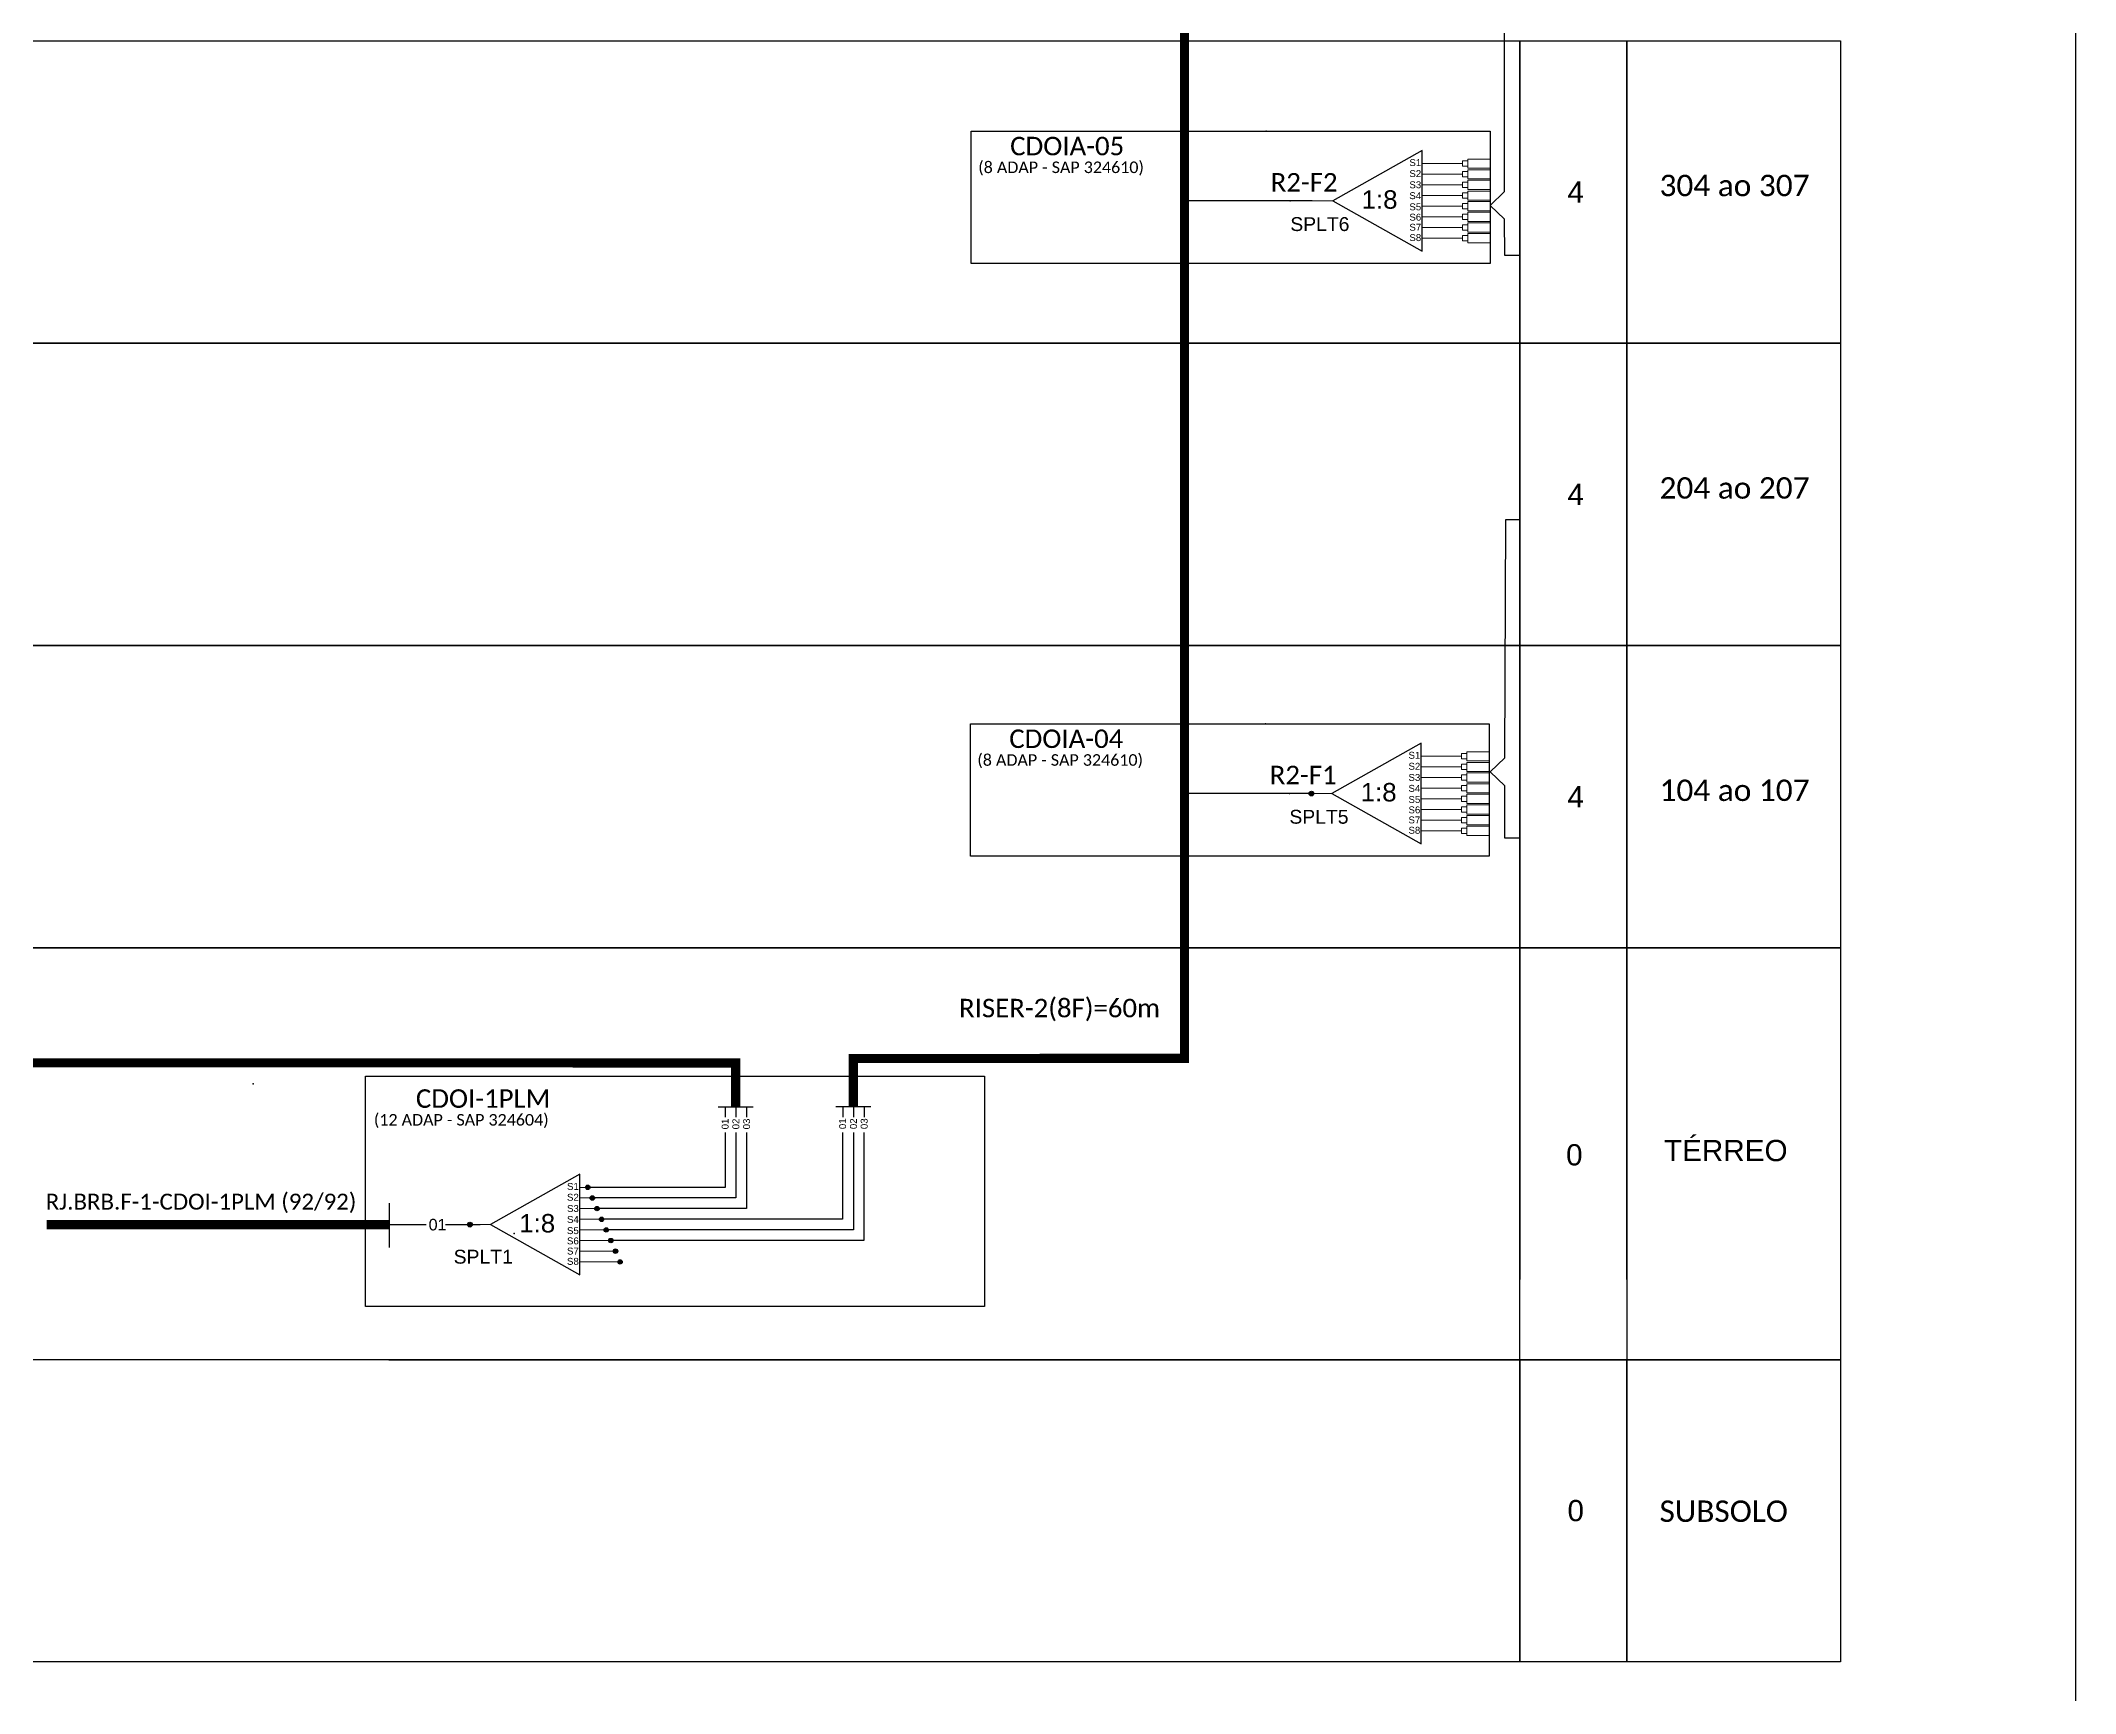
# Model space of a CAD drawing. Header units: inches. Extents: x 1064 to 5530, y 550 to 970.
# Drawn here: x 2772.7 to 2949, y 680.3 to 823.4 of the extents above; entities that cross this region are included whole.
import ezdxf
from ezdxf.enums import TextEntityAlignment as Align

# ---------------------------------------------------------------- set-up
doc = ezdxf.new("R2010")
doc.units = ezdxf.units.IN
doc.header["$MEASUREMENT"] = 0
doc.styles.add('ARIAL', font='arial.ttf')
doc.styles.add('WMF-Calibri0', font='calibri.ttf')

# ---------------------------------------------------------------- blocks, each defined once
blk = doc.blocks.new('SPLT_1-8_SC-APC')
at = {"color": 1}
blk.add_lwpolyline([(-7.37, -2.1), (-17.04, -7.55), (-7.37, -13), (-7.37, -2.1)], dxfattribs=at)
at = {"color": 3, "lineweight": 0}
for points in [[(-2.99, -3.51), (-7.37, -3.51)], [(-2.41, -3.02), (-2.41, -4)], [(-2.41, -3.02), (0, -3.02)], [(-2.41, -4), (0, -4)], [(-2.41, -4.17), (-2.41, -5.16)], [(-2.41, -4.17), (0, -4.17)], [(-7.37, -4.66), (-2.99, -4.66)], [(-7.37, -5.82), (-2.99, -5.82)], [(-2.41, -5.16), (0, -5.16)], [(-2.41, -5.32), (-2.41, -6.31)], [(-2.41, -5.32), (0, -5.32)], [(-2.41, -6.31), (0, -6.31)], [(-2.41, -6.48), (-2.41, -7.46)], [(-2.41, -6.48), (0, -6.48)], [(-7.37, -6.97), (-2.99, -6.97)], [(-7.37, -8.12), (-2.99, -8.12)], [(-2.41, -7.46), (0, -7.46)], [(-2.41, -7.63), (-2.41, -8.62)], [(-2.41, -7.63), (0, -7.63)], [(-2.41, -8.62), (0, -8.62)], [(-2.41, -8.78), (-2.41, -9.77)], [(-2.41, -8.78), (0, -8.78)], [(-7.37, -9.28), (-2.99, -9.28)], [(-7.37, -10.43), (-2.99, -10.43)], [(-2.41, -9.77), (0, -9.77)], [(-2.41, -9.94), (-2.41, -10.92)], [(-2.41, -9.94), (0, -9.94)], [(-2.41, -10.92), (0, -10.92)], [(-7.37, -11.58), (-2.99, -11.58)], [(-2.41, -11.09), (-2.41, -12.08)], [(-2.41, -11.09), (0, -11.09)], [(-2.41, -12.08), (0, -12.08)]]:
    blk.add_lwpolyline(points, dxfattribs=at)
for points in [[(-2.99, -3.22), (-2.41, -3.22), (-2.41, -3.8), (-2.99, -3.8)], [(-2.99, -4.38), (-2.41, -4.38), (-2.41, -4.95), (-2.99, -4.95)], [(-2.99, -5.53), (-2.41, -5.53), (-2.41, -6.1), (-2.99, -6.1)], [(-2.99, -6.68), (-2.41, -6.68), (-2.41, -7.26), (-2.99, -7.26)], [(-2.99, -7.84), (-2.41, -7.84), (-2.41, -8.41), (-2.99, -8.41)], [(-2.99, -8.99), (-2.41, -8.99), (-2.41, -9.56), (-2.99, -9.56)], [(-2.99, -10.14), (-2.41, -10.14), (-2.41, -10.72), (-2.99, -10.72)], [(-2.99, -11.3), (-2.41, -11.3), (-2.41, -11.87), (-2.99, -11.87)]]:
    blk.add_lwpolyline(points, close=True, dxfattribs=at)
at = {"color": 1, "lineweight": 0}
blk.add_lwpolyline([(-17.04, -7.55), (-19.26, -7.55)], dxfattribs=at)
at = {"color": 1, "style": 'ARIAL'}
for s, height, p in [('S1', 0.75, (-8.74, -3.78)), ('S2', 0.75, (-8.74, -4.97)), ('1:8', 2, (-13.91, -8.4)), ('S3', 0.75, (-8.74, -6.18)), ('S4', 0.75, (-8.74, -7.36)), ('S5', 0.75, (-8.74, -8.57)), ('S6', 0.75, (-8.74, -9.69)), ('S7', 0.75, (-8.74, -10.78)), ('S8', 0.75, (-8.74, -11.9))]:
    blk.add_text(s, height=height, dxfattribs=at).set_placement(p)
blk = doc.blocks.new('SPLITTER_')
blk.add_point((0, 0))
at = {"style": 'ARIAL', "flags": 4}
blk.add_attdef('SPLT', (0, -3.26), '', height=1.5, dxfattribs=at)
blk = doc.blocks.new('A$C415C251F')
at = {"color": 3}
blk.add_point((0, 0), dxfattribs=at)
blk = doc.blocks.new('LEG_CDOIA8_C-SPLT_DIR')
at = {"color": 3}
blk.add_blockref('A$C415C251F', (0, 0), dxfattribs=at)
at = {"color": 1, "style": 'WMF-Calibri0', "flags": 4}
blk.add_attdef('CDO', (-26.84, -2.61), '', height=2, dxfattribs=at)
blk.add_attdef('MODELO', text='', height=1.5, dxfattribs=at).set_placement((-22.23, -4.54), align=Align.CENTER)
at = {"style": 'ARIAL', "flags": 4}
blk.add_attdef('SPLITAGEM', text='', height=1.5, dxfattribs=at).set_placement((-18.36, -12.59), align=Align.CENTER)
blk = doc.blocks.new('LEG_CDOIA8_C-SPLT_ESQ')
at = {"color": 3, "extrusion": (0, 0, -1), "xscale": -1, "zscale": -1}
blk.add_blockref('A$C415C251F', (0, 0), dxfattribs=at)
at = {"color": 1, "style": 'WMF-Calibri0', "flags": 4}
blk.add_attdef('CDO', (21.44, -2.61), '', height=2, dxfattribs=at)
blk.add_attdef('MODELO', text='', height=1.5, dxfattribs=at).set_placement((22.54, -4.54), align=Align.CENTER)
at = {"style": 'ARIAL', "flags": 4}
blk.add_attdef('SPLITAGEM', text='', height=1.5, dxfattribs=at).set_placement((18.61, -12.59), align=Align.CENTER)

msp = doc.modelspace()

# ---------------------------------------------------------------- hatches: boundary and pattern name
h = msp.add_hatch(color=3)
h.dxf.hatch_style = 1
edge = h.paths.add_edge_path()
edge.add_arc((2882.77, 758.2), 0.205, 0, 360)
h = msp.add_hatch(color=3)
h.dxf.hatch_style = 1
edge = h.paths.add_edge_path()
edge.add_arc((2820.07, 724.09), 0.193, 0, 360)
h = msp.add_hatch(color=3)
h.dxf.hatch_style = 1
edge = h.paths.add_edge_path()
edge.add_arc((2820.47, 723.17), 0.193, 0, 360)
h = msp.add_hatch(color=3)
h.dxf.hatch_style = 1
edge = h.paths.add_edge_path()
edge.add_arc((2809.86, 720.86), 0.205, 0, 360)
h = msp.add_hatch(color=3)
h.dxf.hatch_style = 1
edge = h.paths.add_edge_path()
edge.add_arc((2820.87, 722.25), 0.193, 0, 360)
h = msp.add_hatch(color=3)
h.dxf.hatch_style = 1
edge = h.paths.add_edge_path()
edge.add_arc((2821.27, 721.32), 0.193, 0, 360)
h = msp.add_hatch(color=3)
h.dxf.hatch_style = 1
edge = h.paths.add_edge_path()
edge.add_arc((2821.67, 720.4), 0.193, 0, 360)
h = msp.add_hatch(color=3)
h.dxf.hatch_style = 1
edge = h.paths.add_edge_path()
edge.add_arc((2822.07, 719.48), 0.193, 0, 360)
h = msp.add_hatch(color=3)
h.dxf.hatch_style = 1
edge = h.paths.add_edge_path()
edge.add_arc((2822.47, 718.56), 0.193, 0, 360)
h = msp.add_hatch(color=3)
h.dxf.hatch_style = 1
edge = h.paths.add_edge_path()
edge.add_arc((2822.87, 717.63), 0.193, 0, 360)

# ---------------------------------------------------------------- linework, layer by layer
for p, q in [((2723.33, 744.83), (2900.84, 744.83)), ((2900.84, 744.83), (2900.84, 718.63)), ((2900.84, 744.83), (2910.1, 744.83)), ((2900.84, 718.63), (2900.84, 744.83)), ((2910.1, 744.83), (2928.61, 744.83)), ((2910.1, 718.63), (2910.1, 744.83)), ((2910.1, 744.83), (2910.1, 718.63)), ((2928.61, 744.83), (2928.61, 718.63)), ((2900.84, 742.3), (2900.84, 716.11)), ((2900.84, 709.14), (2900.84, 742.3)), ((2910.1, 716.11), (2910.1, 742.3)), ((2910.1, 742.3), (2910.1, 709.13)), ((2928.61, 742.3), (2928.61, 709.13)), ((2900.84, 740.39), (2900.84, 740.39)), ((2910.1, 725.04), (2910.1, 725.04))]:
    msp.add_line(p, q)
for points in [[(2354.96, 970.36), (2948.96, 970.36), (2948.96, 550.36), (2354.96, 550.36)], [(2723.33, 823.41), (2900.84, 823.41), (2900.84, 797.22), (2723.33, 797.22)], [(2900.84, 823.41), (2910.1, 823.41), (2910.1, 797.22), (2900.84, 797.22)], [(2910.1, 823.41), (2928.61, 823.41), (2928.61, 797.22), (2910.1, 797.22)], [(2723.33, 797.22), (2900.84, 797.22), (2900.84, 771.02), (2723.33, 771.02)], [(2900.84, 797.22), (2910.1, 797.22), (2910.1, 771.02), (2900.84, 771.02)], [(2910.1, 797.22), (2928.61, 797.22), (2928.61, 771.02), (2910.1, 771.02)], [(2723.33, 771.02), (2900.84, 771.02), (2900.84, 744.83), (2723.33, 744.83)], [(2900.84, 771.02), (2910.1, 771.02), (2910.1, 744.83), (2900.84, 744.83)], [(2910.1, 771.02), (2928.61, 771.02), (2928.61, 744.83), (2910.1, 744.83)], [(2723.33, 709.19), (2900.84, 709.19), (2900.84, 682.99), (2723.33, 682.99)], [(2900.84, 709.19), (2910.1, 709.19), (2910.1, 682.99), (2900.84, 682.99)], [(2910.1, 709.19), (2928.61, 709.19), (2928.61, 682.99), (2910.1, 682.99)]]:
    msp.add_lwpolyline(points, close=True)
at = {"color": 6, "const_width": 0.8}
for points in [[(2871.77, 737.64), (2871.78, 888.23)], [(2843.08, 731.08), (2843.08, 735.25), (2871.77, 735.26), (2871.77, 737.64)]]:
    msp.add_lwpolyline(points, dxfattribs=at)
at = {"color": 3}
for points in [[(2900.84, 804.8), (2899.52, 804.8), (2899.5, 807.95), (2898.25, 809.15), (2899.5, 810.36), (2899.5, 831.17)], [(2900.84, 754.35), (2899.52, 754.35), (2899.52, 758.87), (2898.26, 760.08), (2899.52, 761.29), (2899.61, 781.95)], [(2899.61, 781.95), (2900.84, 781.95)], [(2802.9, 720.86), (2806.06, 720.86)], [(2807.73, 720.86), (2810.75, 720.86), (2810.75, 720.86)]]:
    msp.add_lwpolyline(points, dxfattribs=at)
at = {"color": 1}
for points in [[(2853.3, 815.58), (2898.25, 815.58), (2898.25, 804.12), (2853.3, 804.12)], [(2853.23, 764.24), (2898.17, 764.24), (2898.17, 752.78), (2853.23, 752.78)], [(2800.8, 733.73), (2854.44, 733.73), (2854.44, 713.76), (2800.8, 713.76)]]:
    msp.add_lwpolyline(points, close=True, dxfattribs=at)
at = {"color": 6}
for points in [[(2882.84, 809.54), (2871.85, 809.54)], [(2882.77, 758.2), (2871.78, 758.2)], [(2841.56, 731.08), (2844.59, 731.08)], [(2842.04, 731.08), (2844.12, 731.08)], [(2842.16, 731.08), (2842.16, 730.18)], [(2843.08, 731.08), (2843.08, 730.18)], [(2844.01, 731.08), (2844.01, 730.18)], [(2842.15, 728.84), (2842.15, 721.32), (2821.46, 721.32)], [(2843.08, 728.84), (2843.08, 720.4), (2821.86, 720.4)], [(2844, 728.84), (2844, 719.48), (2822.26, 719.48)]]:
    msp.add_lwpolyline(points, dxfattribs=at)
at = {"color": 5, "const_width": 0.8}
msp.add_lwpolyline([(2832.89, 731.08), (2832.89, 734.87), (2753.24, 734.88), (2753.24, 746.99)], dxfattribs=at)
at = {"color": 5}
for points in [[(2831.37, 731.06), (2834.4, 731.06)], [(2831.97, 731.06), (2831.97, 730.18)], [(2832.9, 731.06), (2832.9, 730.18)], [(2833.82, 731.06), (2833.82, 730.18)], [(2831.97, 728.84), (2831.97, 724.09), (2820.26, 724.09)], [(2832.89, 728.84), (2832.89, 723.17), (2820.66, 723.17)], [(2833.82, 728.84), (2833.82, 722.25), (2821.06, 722.25)]]:
    msp.add_lwpolyline(points, dxfattribs=at)
at = {"color": 1}
for points in [[(2819.37, 725.22), (2811.63, 720.86), (2819.37, 716.5), (2819.37, 725.22)], [(2802.9, 718.87), (2802.9, 722.71)]]:
    msp.add_lwpolyline(points, dxfattribs=at)
at = {"color": 7, "lineweight": 0}
for points in [[(2820.07, 724.09), (2819.37, 724.09)], [(2819.37, 723.17), (2820.47, 723.17)], [(2819.37, 722.25), (2820.87, 722.25)], [(2819.37, 721.32), (2821.27, 721.32)], [(2819.37, 720.4), (2821.67, 720.4)], [(2819.37, 719.48), (2821.88, 719.48)], [(2819.37, 718.56), (2822.47, 718.56)], [(2819.37, 717.63), (2822.87, 717.63)]]:
    msp.add_lwpolyline(points, dxfattribs=at)
at = {"color": 1, "const_width": 0.8}
msp.add_lwpolyline([(2773.19, 720.86), (2802.9, 720.86)], dxfattribs=at)
at = {"color": 1, "lineweight": 0}
msp.add_lwpolyline([(2811.63, 720.86), (2809.86, 720.86)], dxfattribs=at)
msp.add_lwpolyline([(2677.04, 709.19), (2928.61, 709.13)])
at = {"color": 3}
for centre, radius in [((2882.77, 758.2), 0.205), ((2820.07, 724.09), 0.193), ((2820.47, 723.17), 0.193), ((2809.86, 720.86), 0.205), ((2820.87, 722.25), 0.193), ((2821.27, 721.32), 0.193), ((2821.67, 720.4), 0.193), ((2822.07, 719.48), 0.193), ((2822.47, 718.56), 0.193), ((2822.87, 717.63), 0.193)]:
    msp.add_circle(centre, radius, dxfattribs=at)

# ---------------------------------------------------------------- block references
ref = msp.add_blockref('LEG_CDOIA8_C-SPLT_DIR', (2878.86, 815.58), dxfattribs=dict(at, xscale=0.8000000000001819, yscale=0.8000000000001819, zscale=0.8))
ref.add_attrib('CDO', 'CDOIA-05', (2856.67, 813.49), dxfattribs={"color": 1, "height": 1.6, "style": 'WMF-Calibri0'})
ref.add_attrib('MODELO', '(8 ADAP - SAP 324610)', dxfattribs={"color": 1, "height": 1, "style": 'WMF-Calibri0'}).set_placement((2861.08, 811.95), align=Align.CENTER)
at = {"color": 3, "xscale": 0.8000000000001819, "yscale": 0.8000000000001819, "zscale": 0.8}
for p in [(2898.25, 815.58), (2898.17, 764.24)]:
    msp.add_blockref('SPLT_1-8_SC-APC', p, dxfattribs=at)
ref = msp.add_blockref('SPLITTER_', (2880.94, 809.54), dxfattribs=dict(xscale=0.8000000000001819, yscale=0.8000000000001819, zscale=0.8))
ref.add_attrib('SPLT', 'SPLT6', (2880.94, 806.93), dxfattribs={"height": 1.2, "style": 'ARIAL'})
at = {"color": 1}
ref = msp.add_blockref('LEG_CDOIA8_C-SPLT_DIR', (2878.79, 764.24), dxfattribs=dict(at, xscale=0.8000000000001819, yscale=0.8000000000001819, zscale=0.8))
ref.add_attrib('CDO', 'CDOIA-04', (2856.59, 762.15), dxfattribs={"color": 0, "height": 1.6, "style": 'WMF-Calibri0'})
ref.add_attrib('MODELO', '(8 ADAP - SAP 324610)', dxfattribs={"color": 0, "height": 1, "style": 'WMF-Calibri0'}).set_placement((2861, 760.61), align=Align.CENTER)
ref = msp.add_blockref('SPLITTER_', (2880.86, 758.2), dxfattribs=dict(xscale=0.8000000000001819, yscale=0.8000000000001819, zscale=0.8))
ref.add_attrib('SPLT', 'SPLT5', (2880.86, 755.59), dxfattribs={"height": 1.2, "style": 'ARIAL'})
at = {"color": 3}
ref = msp.add_blockref('LEG_CDOIA8_C-SPLT_ESQ', (2791.07, 733.06), dxfattribs=dict(at, xscale=0.8000000000001819, yscale=0.8000000000001819, zscale=0.8))
ref.add_attrib('CDO', 'CDOI-1PLM', (2805.18, 730.98), dxfattribs={"color": 1, "height": 1.6, "style": 'WMF-Calibri0'})
ref.add_attrib('MODELO', '(12 ADAP - SAP 324604)', dxfattribs={"color": 1, "height": 1, "style": 'WMF-Calibri0'}).set_placement((2809.11, 729.44), align=Align.CENTER)
ref = msp.add_blockref('SPLITTER_', (2813.68, 720.09), dxfattribs=dict(xscale=-0.8000000000001819, yscale=0.8000000000001819, zscale=0.8))
ref.add_attrib('SPLT', 'SPLT1', (2808.45, 717.48), dxfattribs={"height": 1.2, "style": 'ARIAL'})

# ---------------------------------------------------------------- texts
at = {"color": 6, "style": 'WMF-Calibri0'}
for s, p in [('R2-F2', (2879.24, 810.35)), ('R2-F1', (2879.16, 759.01)), ('RISER-2(8F)=60m', (2852.24, 738.82))]:
    msp.add_text(s, height=1.6, dxfattribs=at).set_placement(p)
at = {"style": 'WMF-Calibri0'}
for s, p in [('304 ao 307', (2912.93, 809.95)), ('204 ao 207', (2912.93, 783.75)), ('104 ao 107', (2912.93, 757.56)), ('SUBSOLO', (2912.93, 695.11))]:
    msp.add_text(s, height=1.854, dxfattribs=at).set_placement(p)
at = {"style": 'ARIAL'}
for s, p in [('01', (2831.97, 729.58)), ('02', (2832.9, 729.58)), ('03', (2833.83, 729.58)), ('01', (2842.15, 729.6)), ('02', (2843.09, 729.6)), ('03', (2844.02, 729.6))]:
    msp.add_text(s, height=0.6, rotation=90, dxfattribs=at).set_placement(p, align=Align.MIDDLE_CENTER)
at = {"color": 1}
for s, height, style, p in [('RJ.BRB.F-1-CDOI-1PLM (92/92)', 1.3824, 'WMF-Calibri0', (2773.11, 722.16)), ('S1', 0.6, 'ARIAL', (2818.27, 723.87)), ('S2', 0.6, 'ARIAL', (2818.27, 722.93)), ('1:8', 1.6, 'ARIAL', (2814.14, 720.18)), ('S3', 0.6, 'ARIAL', (2818.27, 721.96)), ('S4', 0.6, 'ARIAL', (2818.27, 721.01)), ('S5', 0.6, 'ARIAL', (2818.27, 720.04)), ('S6', 0.6, 'ARIAL', (2818.27, 719.15)), ('S7', 0.6, 'ARIAL', (2818.27, 718.27)), ('S8', 0.6, 'ARIAL', (2818.27, 717.38))]:
    msp.add_text(s, height=height, dxfattribs=dict(at, style=style)).set_placement(p)
at = {"style": 'ARIAL'}
msp.add_text('01', height=1, dxfattribs=at).set_placement((2807.06, 720.86), align=Align.MIDDLE_CENTER)
at = {"style": 'ARIAL', "flags": 12}
for tag, p in [('4', (2905.67, 810.32)), ('4', (2905.67, 784.12)), ('4', (2905.67, 757.93)), ('TÉRREO', (2918.67, 727.28)), ('0', (2905.55, 726.91)), ('0', (2905.67, 696.09))]:
    msp.add_attdef(tag, text='XX', height=1.84, dxfattribs=at).set_placement(p, align=Align.MIDDLE_CENTER)

doc.saveas('drawing.dxf')
